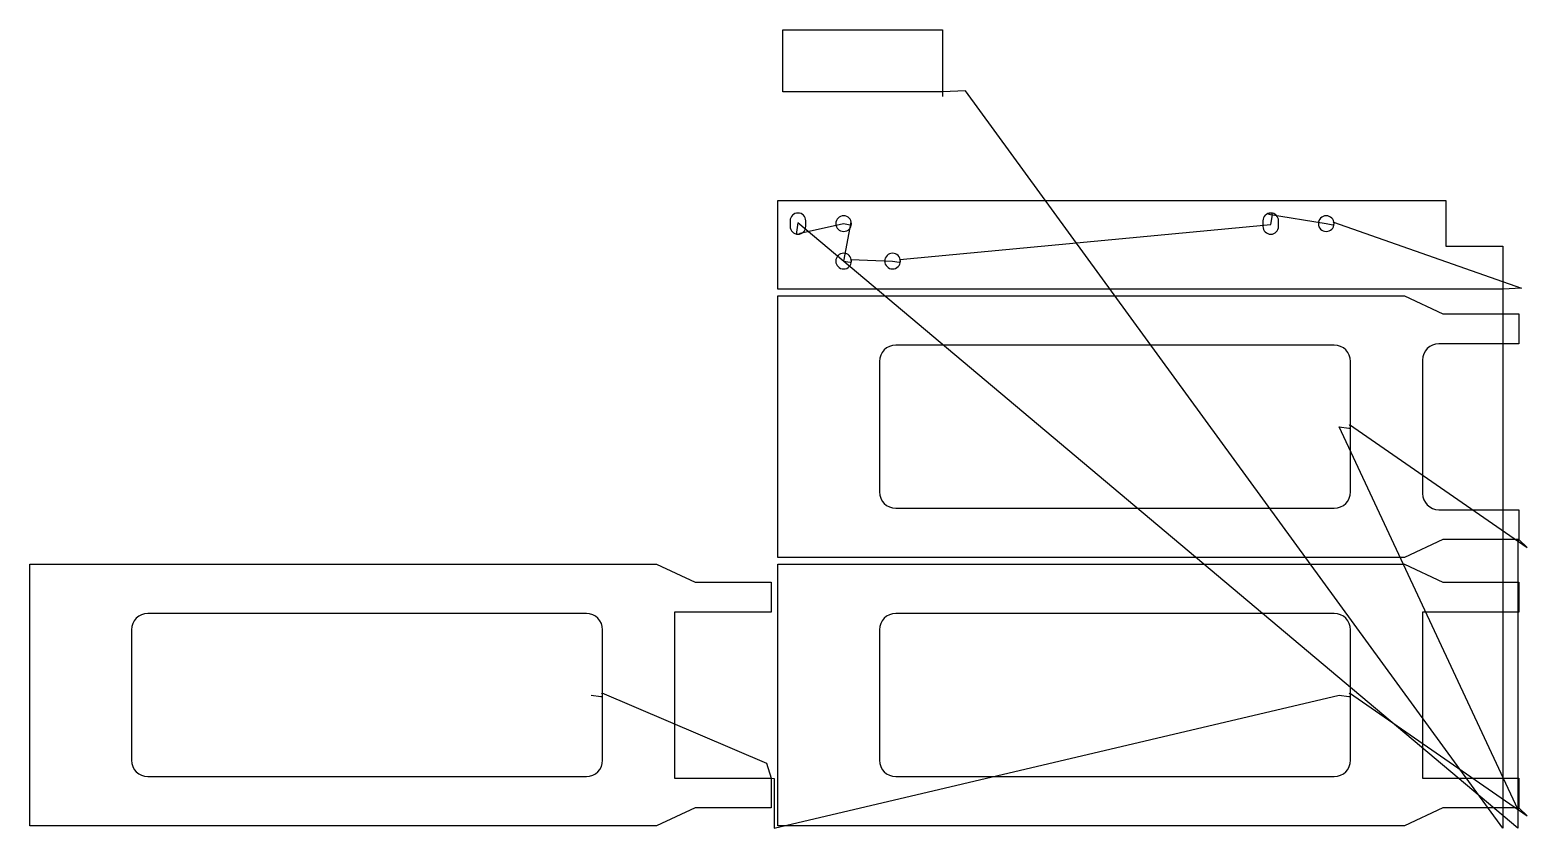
# Model space of a CAD drawing. Header units: metres. Extents: x 7 to 4598, y 0 to 2448.
import ezdxf

# ---------------------------------------------------------------- set-up
doc = ezdxf.new("R2010")
doc.units = ezdxf.units.M

msp = doc.modelspace()

# ---------------------------------------------------------------- linework, layer by layer
at = {"layer": 'TOOL_0'}
for p, q in [((2315.834, 2257.752), (2315.834, 2447.752)), ((2315.834, 2447.752), (2805.834, 2447.752)), ((2805.834, 2447.752), (2805.834, 2257.752)), ((2805.834, 2257.752), (2315.834, 2257.752)), ((2875.683, 2261.066), (2805.834, 2257.752)), ((2805.834, 2257.752), (2806.139, 2243.473)), ((4524.435, -0.001), (2875.683, 2261.066)), ((2300.889, 1652.74), (2300.889, 1924.74)), ((2300.889, 1924.74), (4348.889, 1924.74)), ((3805.217, 1883.207), (3982.39, 1853.74)), ((4348.889, 1924.74), (4348.889, 1784.24)), ((2338.394, 1862.241), (2338.394, 1845.241)), ((2362.394, 1856.241), (2357.464, 1827.074)), ((4570.169, 0), (2362.394, 1856.241)), ((2369.568, 1824.274), (2502.394, 1853.741)), ((2386.394, 1845.241), (2386.394, 1862.241)), ((2524.314, 1858.66), (2502.393, 1738.741)), ((2502.394, 1853.741), (2522.394, 1850.36)), ((2674.312, 1743.66), (3812.391, 1851.241)), ((3788.391, 1862.24), (3788.391, 1845.24)), ((3812.391, 1851.241), (3817.321, 1880.407)), ((3836.391, 1845.24), (3836.391, 1862.24)), ((3982.39, 1853.74), (4002.39, 1850.359)), ((4004.31, 1858.659), (4580.971, 1655.476)), ((4348.889, 1784.24), (4523.889, 1784.24)), ((4523.889, 1784.24), (4523.889, 1652.74)), ((2502.393, 1738.741), (2522.393, 1735.36)), ((2524.313, 1743.66), (2652.392, 1738.741)), ((2652.392, 1738.741), (2672.392, 1735.36)), ((4580.971, 1655.476), (4523.889, 1652.74)), ((2300.705, 829.755), (2300.705, 1631.955)), ((2300.705, 1631.955), (4222.449, 1631.955)), ((4523.889, 1652.74), (2300.889, 1652.74)), ((4222.449, 1631.955), (4340.449, 1576.955)), ((4523.889, 1652.74), (4524.435, 1640.304)), ((4524.435, 1640.304), (4524.435, -0.001)), ((4340.449, 1576.955), (4573.705, 1576.955)), ((4573.705, 1576.955), (4573.705, 1485.355)), ((4007.205, 1480.855), (2662.205, 1480.855)), ((4573.705, 1485.355), (4327.955, 1485.355)), ((2612.205, 1430.855), (2612.205, 1030.855)), ((4057.205, 1230.855), (4057.205, 1430.855)), ((4277.955, 1435.355), (4277.955, 1026.355)), ((4570.17, 58.315), (4022.205, 1230.855)), ((4022.205, 1230.855), (4051.372, 1225.925)), ((4054.172, 1238.029), (4598.454, 860.006)), ((4057.205, 1030.855), (4057.205, 1230.855)), ((2662.205, 980.855), (4007.205, 980.855)), ((4327.955, 976.355), (4573.705, 976.355)), ((4573.705, 976.355), (4573.705, 884.755)), ((4340.449, 884.755), (4222.449, 829.755)), ((4573.705, 884.755), (4340.449, 884.755)), ((4573.705, 884.755), (4570.169, 881.219)), ((4570.169, 881.219), (4570.169, 0)), ((4598.454, 860.006), (4573.705, 884.755)), ((4222.449, 829.755), (2300.705, 829.755)), ((6.85, 6.851), (6.85, 809.051)), ((6.85, 809.051), (1928.594, 809.051)), ((1928.594, 809.051), (2046.594, 754.051)), ((2300.706, 6.851), (2300.706, 809.051)), ((2300.706, 809.051), (4222.45, 809.051)), ((4222.45, 809.051), (4340.45, 754.051)), ((2046.594, 754.051), (2279.85, 754.051)), ((2279.85, 754.051), (2279.85, 662.451)), ((4340.45, 754.051), (4573.706, 754.051)), ((4573.706, 754.051), (4573.706, 662.451)), ((1713.35, 657.951), (368.35, 657.951)), ((2279.85, 662.451), (1984.1, 662.451)), ((1984.1, 662.451), (1984.1, 153.451)), ((4007.206, 657.951), (2662.206, 657.951)), ((4573.706, 662.451), (4277.956, 662.451)), ((4277.956, 662.451), (4277.956, 153.451)), ((318.35, 607.951), (318.35, 207.951)), ((1763.35, 407.951), (1763.35, 607.951)), ((2612.206, 607.951), (2612.206, 207.951)), ((4057.206, 407.951), (4057.206, 607.951)), ((1760.317, 415.125), (2265.533, 198.512)), ((4054.173, 415.125), (4598.455, 37.102)), ((1728.35, 407.951), (1757.517, 403.021)), ((1763.35, 207.951), (1763.35, 407.951)), ((2289.042, 0), (4022.206, 407.951)), ((4022.206, 407.951), (4051.373, 403.021)), ((4057.206, 207.951), (4057.206, 407.951)), ((2265.533, 198.512), (2279.85, 153.451)), ((368.35, 157.951), (1713.35, 157.951)), ((1984.1, 153.451), (2279.85, 153.451)), ((2279.85, 153.451), (2279.85, 61.851)), ((2279.85, 153.451), (2289.042, 152.343)), ((2289.042, 152.343), (2289.042, 0)), ((2662.206, 157.951), (4007.206, 157.951)), ((4277.956, 153.451), (4573.706, 153.451)), ((4573.706, 153.451), (4573.706, 61.851)), ((2046.594, 61.851), (1928.594, 6.851)), ((2279.85, 61.851), (2046.594, 61.851)), ((4340.45, 61.851), (4222.45, 6.851)), ((4573.706, 61.851), (4340.45, 61.851)), ((4573.706, 61.851), (4570.17, 58.315)), ((4598.455, 37.102), (4573.706, 61.851)), ((1928.594, 6.851), (6.85, 6.851)), ((4222.45, 6.851), (2300.706, 6.851))]:
    msp.add_line(p, q, dxfattribs=at)
for centre, radius, start, end in [((2362.394, 1862.241), 24, 0, 180), ((3812.391, 1862.24), 24, 90, 180), ((3812.391, 1876.24), 10, 90, 135.838652), ((3812.391, 1881.24), 5, 350.409571, 90), ((3812.391, 1862.24), 24, 0, 90), ((2362.394, 1845.241), 24, 180, 270), ((2362.394, 1845.241), 24, 270, 0), ((2502.394, 1853.741), 24, 0, 180), ((2502.394, 1853.741), 24, 180, 0), ((2522.965, 1853.741), 3.429, 260.41406, 0), ((2519.537, 1853.741), 6.857, 0, 45.839049), ((3812.391, 1845.24), 24, 180, 0), ((3982.39, 1853.74), 24, 0, 180), ((3982.39, 1853.74), 24, 180, 0), ((4002.961, 1853.74), 3.429, 260.41406, 0), ((3999.533, 1853.74), 6.857, 0, 45.839049), ((2362.394, 1826.241), 5, 170.409571, 270), ((2362.394, 1831.241), 10, 270, 315.838652), ((2502.393, 1738.741), 24, 0, 180), ((2652.392, 1738.741), 24, 0, 180), ((2502.393, 1738.741), 24, 180, 0), ((2522.964, 1738.741), 3.429, 260.41406, 0), ((2519.536, 1738.741), 6.857, 0, 45.839049), ((2652.392, 1738.741), 24, 180, 0), ((2672.963, 1738.741), 3.429, 260.41406, 0), ((2669.535, 1738.741), 6.857, 0, 45.839049), ((2662.205, 1430.855), 50, 90, 180), ((4007.205, 1430.855), 50, 0, 90), ((4327.955, 1435.355), 50, 90, 180), ((4052.205, 1230.855), 5, 260.409571, 0), ((4047.205, 1230.855), 10, 0, 45.838652), ((2662.205, 1030.855), 50, 180, 270), ((4007.205, 1030.855), 50, 270, 0), ((4327.955, 1026.355), 50, 180, 270), ((368.35, 607.951), 50, 90, 180), ((1713.35, 607.951), 50, 0, 90), ((2662.206, 607.951), 50, 90, 180), ((4007.206, 607.951), 50, 0, 90), ((1753.35, 407.951), 10, 0, 45.838652), ((4047.206, 407.951), 10, 0, 45.838652), ((1758.35, 407.951), 5, 260.409571, 0), ((4052.206, 407.951), 5, 260.409571, 0), ((368.35, 207.951), 50, 180, 270), ((1713.35, 207.951), 50, 270, 0), ((2662.206, 207.951), 50, 180, 270), ((4007.206, 207.951), 50, 270, 0)]:
    msp.add_arc(centre, radius, start, end, dxfattribs=at)

doc.saveas('drawing.dxf')
